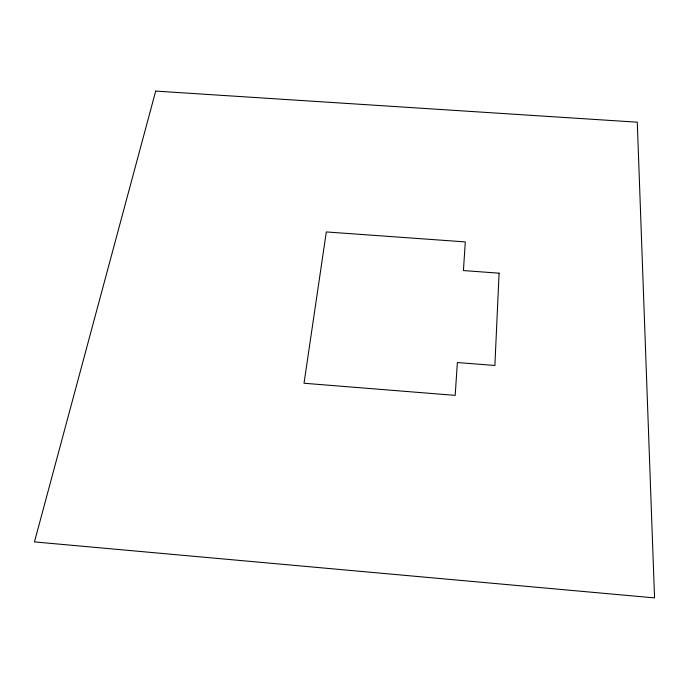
<?xml version="1.0" encoding="UTF-8"?>
<svg xmlns="http://www.w3.org/2000/svg" width="689" height="689" viewBox="0 0 689 689"><rect width="100%" height="100%" fill="white"/><g stroke="black" fill="none" stroke-linecap="round" stroke-linejoin="round"><path stroke-width="1.03" d="M499.086 273.18L494.883 365.471L457.358 362.535L455.196 395.374L304.021 383.248L326.319 231.943L465.308 241.908L463.421 270.562L499.086 273.18M155.697 91.094L34.45 541.907L654.55 597.906L637.273 122.186L155.697 91.094"/></g></svg>
